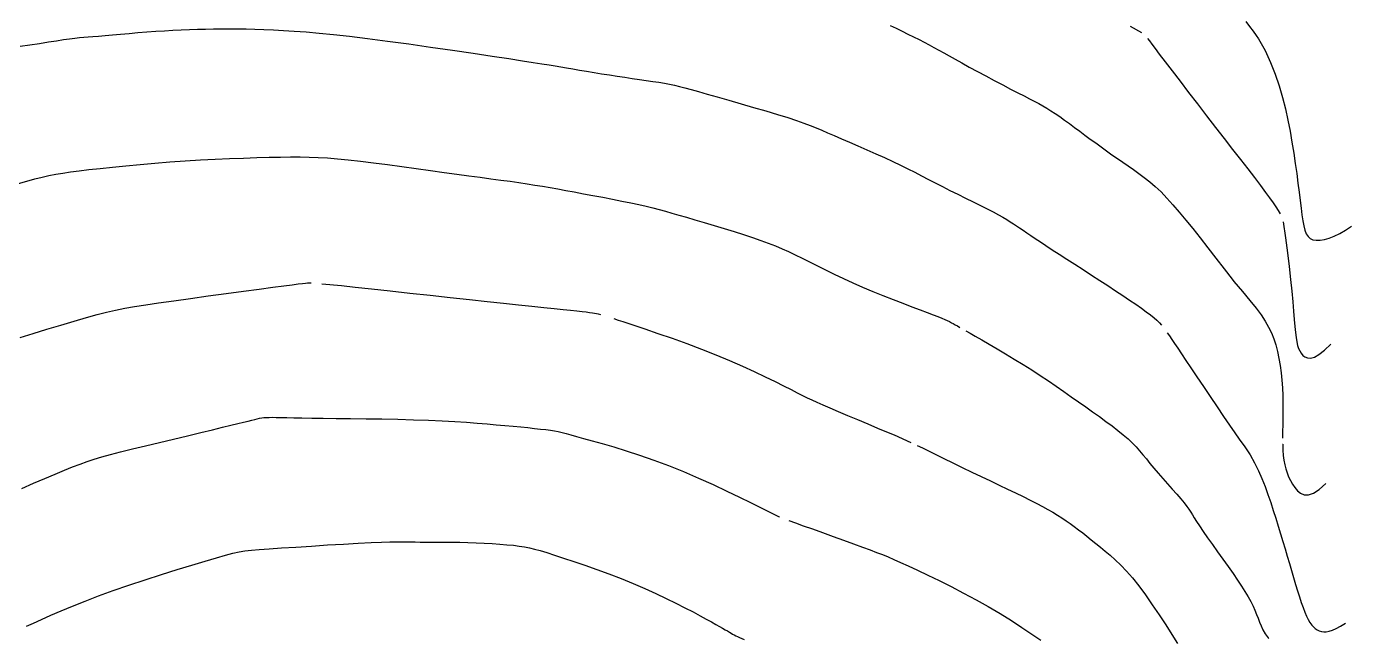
# Model space of a CAD drawing. Header units: millimetres. Extents: x 2235526 to 2245569, y 371981 to 382303.
# Drawn here: x 2243535.9 to 2243836.1, y 379532.6 to 379671.3 of the extents above; entities that cross this region are included whole.
import ezdxf

# ---------------------------------------------------------------- set-up
doc = ezdxf.new("R2010")
doc.units = ezdxf.units.MM
doc.linetypes.add('CONTI', pattern=[0])
for name, color, linetype, transparency in [('171', 10, 'CONTI', 0.7), ('173', 10, 'CONTI', 0.7), ('175', 10, 'CONTI', 0.7), ('177', 10, 'CONTI', 0.7), ('179', 10, 'CONTI', 0.7), ('181', 10, 'CONTI', 0.7), ('183', 10, 'CONTI', 0.7), ('185', 10, 'CONTI', 0.7)]:
    doc.layers.add(name, color=color, linetype=linetype, transparency=transparency)

msp = doc.modelspace()

# ---------------------------------------------------------------- linework, layer by layer
at = {"layer": '171', "elevation": 171}
msp.add_lwpolyline([(2243812.15, 379672.45), (2243812.99, 379671.31), (2243813.77, 379670.27), (2243814.45, 379669.34), (2243815.02, 379668.57)], dxfattribs=at)
at = {"layer": '171'}
msp.add_lwpolyline([(2243815.02, 379668.57), (2243816.47, 379665.87), (2243817.71, 379663.19), (2243818.77, 379660.53), (2243819.67, 379657.89), (2243820.43, 379655.28), (2243821.08, 379652.7), (2243821.64, 379650.14), (2243822.13, 379647.61), (2243822.56, 379645.1), (2243822.96, 379642.65), (2243823.31, 379640.27), (2243823.64, 379637.98), (2243823.92, 379635.8), (2243824.18, 379633.75), (2243824.42, 379631.86), (2243824.63, 379630.14), (2243824.82, 379628.62), (2243825.02, 379627.28), (2243825.24, 379626.13), (2243825.49, 379625.16), (2243825.81, 379624.37), (2243826.21, 379623.75), (2243826.7, 379623.3), (2243827.31, 379623), (2243828.06, 379622.86), (2243828.93, 379622.88), (2243829.91, 379623.05), (2243831, 379623.36), (2243832.16, 379623.82), (2243833.41, 379624.43), (2243834.71, 379625.17), (2243836.06, 379626.06)], dxfattribs=at)
at = {"layer": '173', "elevation": 173}
for points in [[(2243785.93, 379671.4), (2243788.47, 379669.97)], [(2243789.88, 379668.63), (2243790.28, 379668.08), (2243790.84, 379667.34), (2243791.58, 379666.35), (2243792.53, 379665.09), (2243793.86, 379663.33), (2243795.45, 379661.26), (2243797.23, 379658.92), (2243799.16, 379656.41), (2243801.18, 379653.79), (2243803.23, 379651.12), (2243805.27, 379648.47), (2243807.24, 379645.92), (2243809.13, 379643.48), (2243810.91, 379641.18), (2243812.56, 379639.04), (2243814.07, 379637.07), (2243815.42, 379635.29), (2243816.58, 379633.74), (2243817.51, 379632.47), (2243818.28, 379631.38), (2243818.92, 379630.44), (2243819.47, 379629.61), (2243819.93, 379628.85)]]:
    msp.add_lwpolyline(points, dxfattribs=at)
at = {"layer": '173'}
msp.add_lwpolyline([(2243820.55, 379627.08), (2243821.09, 379623.46), (2243821.55, 379620.06), (2243821.93, 379616.9), (2243822.25, 379613.99), (2243822.52, 379611.32), (2243822.74, 379608.91), (2243822.93, 379606.77), (2243823.09, 379604.89), (2243823.23, 379603.29), (2243823.37, 379601.93), (2243823.51, 379600.79), (2243823.66, 379599.83), (2243823.84, 379599.03), (2243824.06, 379598.36), (2243824.32, 379597.77), (2243824.64, 379597.26), (2243825.02, 379596.78), (2243825.49, 379596.41), (2243826.07, 379596.18), (2243826.79, 379596.16), (2243827.65, 379596.4), (2243828.68, 379596.98), (2243829.91, 379597.93), (2243831.35, 379599.33)], dxfattribs=at)
at = {"layer": '175', "elevation": 175}
msp.add_lwpolyline([(2243731.57, 379671.58), (2243732.92, 379670.93), (2243734.26, 379670.28), (2243735.58, 379669.64), (2243736.87, 379669.01), (2243738.11, 379668.39), (2243739.29, 379667.79), (2243740.41, 379667.19), (2243741.49, 379666.6), (2243742.58, 379666), (2243743.71, 379665.36), (2243744.93, 379664.67), (2243746.28, 379663.91), (2243747.78, 379663.08), (2243749.48, 379662.15), (2243751.31, 379661.16), (2243753.23, 379660.13), (2243755.16, 379659.1), (2243757.05, 379658.1), (2243758.85, 379657.16), (2243760.47, 379656.32), (2243761.89, 379655.59), (2243763.13, 379654.96), (2243764.22, 379654.39), (2243765.21, 379653.87), (2243766.13, 379653.36), (2243767.04, 379652.83), (2243767.97, 379652.25), (2243768.94, 379651.6), (2243769.97, 379650.9), (2243771.05, 379650.13), (2243772.17, 379649.32), (2243773.32, 379648.48), (2243774.49, 379647.61), (2243775.69, 379646.72), (2243776.9, 379645.83), (2243778.12, 379644.94), (2243779.35, 379644.04), (2243780.58, 379643.15), (2243781.81, 379642.28), (2243783.04, 379641.41), (2243784.26, 379640.56), (2243785.47, 379639.73), (2243786.68, 379638.9), (2243787.89, 379638.04), (2243789.11, 379637.13), (2243790.35, 379636.13), (2243791.62, 379635.04), (2243792.91, 379633.82), (2243794.24, 379632.45), (2243795.61, 379630.94), (2243797.04, 379629.27), (2243798.54, 379627.46), (2243800.1, 379625.51), (2243801.75, 379623.42), (2243803.49, 379621.19), (2243805.32, 379618.83), (2243807.19, 379616.42), (2243809.05, 379614.02), (2243809.42, 379613.54)], dxfattribs=at)
at = {"layer": '175'}
for points in [[(2243809.42, 379613.54), (2243811.39, 379611.23), (2243813.06, 379609.22), (2243814.44, 379607.48), (2243815.59, 379605.93), (2243816.52, 379604.52), (2243817.29, 379603.19), (2243817.92, 379601.89), (2243818.45, 379600.55), (2243818.9, 379599.14), (2243819.29, 379597.64), (2243819.62, 379596.08), (2243819.9, 379594.47), (2243820.12, 379592.81), (2243820.28, 379591.12), (2243820.4, 379589.41), (2243820.48, 379587.7), (2243820.52, 379585.99), (2243820.52, 379584.31), (2243820.51, 379582.65), (2243820.48, 379581.04), (2243820.46, 379579.49), (2243820.45, 379578.01), (2243820.45, 379577.97)], [(2243820.46, 379576.66), (2243820.47, 379576.61), (2243820.51, 379575.3), (2243820.61, 379574.1), (2243820.74, 379573), (2243820.93, 379571.97), (2243821.17, 379571.02), (2243821.46, 379570.12), (2243821.81, 379569.26), (2243822.21, 379568.42), (2243822.68, 379567.61), (2243823.2, 379566.81), (2243823.81, 379566.09), (2243824.52, 379565.52), (2243825.34, 379565.19), (2243826.31, 379565.16), (2243827.43, 379565.53), (2243828.73, 379566.36), (2243830.22, 379567.74)]]:
    msp.add_lwpolyline(points, dxfattribs=at)
at = {"layer": '177', "elevation": 177}
for points in [[(2243534.48, 379666.85), (2243536.72, 379667.18), (2243538.88, 379667.51), (2243540.9, 379667.83), (2243542.74, 379668.12), (2243544.36, 379668.37), (2243545.72, 379668.56), (2243546.89, 379668.71), (2243547.92, 379668.82), (2243548.91, 379668.91), (2243549.91, 379668.99), (2243551, 379669.08), (2243552.26, 379669.18), (2243553.74, 379669.31), (2243555.41, 379669.45), (2243557.24, 379669.62), (2243559.18, 379669.78), (2243561.18, 379669.95), (2243563.22, 379670.12), (2243565.24, 379670.26), (2243567.2, 379670.39), (2243569.12, 379670.5), (2243571, 379670.59), (2243572.85, 379670.66), (2243574.67, 379670.72), (2243576.48, 379670.76), (2243578.28, 379670.79), (2243580.08, 379670.81), (2243581.9, 379670.82), (2243583.76, 379670.81), (2243585.67, 379670.78), (2243587.64, 379670.74), (2243589.7, 379670.67), (2243591.86, 379670.58), (2243594.14, 379670.47), (2243596.59, 379670.32), (2243599.26, 379670.12), (2243602.2, 379669.86), (2243605.47, 379669.53), (2243609.12, 379669.13), (2243613.19, 379668.63), (2243617.71, 379668.05), (2243622.53, 379667.39), (2243627.49, 379666.69), (2243632.41, 379665.98), (2243637.12, 379665.28), (2243641.43, 379664.63), (2243645.19, 379664.06), (2243648.26, 379663.59), (2243650.72, 379663.2), (2243652.69, 379662.89), (2243654.31, 379662.62), (2243655.69, 379662.39), (2243656.96, 379662.17), (2243658.25, 379661.95), (2243659.66, 379661.71), (2243661.18, 379661.45), (2243662.8, 379661.18), (2243664.49, 379660.9), (2243666.22, 379660.62), (2243667.97, 379660.35), (2243669.72, 379660.08), (2243671.45, 379659.83), (2243673.14, 379659.59), (2243674.77, 379659.35), (2243676.33, 379659.13), (2243677.81, 379658.91), (2243679.19, 379658.69), (2243680.46, 379658.47), (2243681.62, 379658.25), (2243682.72, 379658.01), (2243683.85, 379657.74), (2243685.08, 379657.42), (2243686.48, 379657.04), (2243688.13, 379656.58), (2243690.09, 379656.02), (2243692.42, 379655.36), (2243695.03, 379654.62), (2243697.8, 379653.83), (2243700.64, 379653.01), (2243703.42, 379652.19), (2243706.03, 379651.4), (2243708.36, 379650.68), (2243710.34, 379650.03), (2243712.01, 379649.45), (2243713.46, 379648.9), (2243714.79, 379648.37), (2243716.07, 379647.83), (2243717.4, 379647.25), (2243718.86, 379646.61), (2243720.51, 379645.89), (2243722.33, 379645.1), (2243724.27, 379644.26), (2243726.28, 379643.39), (2243728.29, 379642.5), (2243730.27, 379641.61), (2243732.16, 379640.73), (2243733.92, 379639.89), (2243735.57, 379639.08), (2243737.15, 379638.28), (2243738.69, 379637.49), (2243740.23, 379636.69), (2243741.79, 379635.88), (2243743.41, 379635.05), (2243745.11, 379634.19), (2243746.86, 379633.32), (2243748.62, 379632.45), (2243750.35, 379631.59), (2243752, 379630.77), (2243753.54, 379629.99), (2243754.91, 379629.29), (2243756.08, 379628.65), (2243757.09, 379628.09), (2243757.97, 379627.57), (2243758.75, 379627.09), (2243759.47, 379626.62), (2243760.18, 379626.15), (2243760.89, 379625.66), (2243761.66, 379625.14), (2243762.5, 379624.57), (2243763.42, 379623.95), (2243764.44, 379623.27), (2243765.58, 379622.51), (2243766.86, 379621.67), (2243768.29, 379620.74), (2243769.88, 379619.71), (2243771.6, 379618.6), (2243773.42, 379617.43), (2243775.29, 379616.22), (2243777.19, 379614.99), (2243779.07, 379613.78), (2243780.89, 379612.59), (2243782.63, 379611.44), (2243784.27, 379610.36), (2243785.79, 379609.33), (2243787.19, 379608.37), (2243788.46, 379607.48), (2243789.57, 379606.68), (2243790.53, 379605.95), (2243791.34, 379605.3), (2243792, 379604.72), (2243792.55, 379604.18), (2243793.03, 379603.65)], [(2243794.34, 379601.89), (2243794.81, 379601.2), (2243795.35, 379600.41), (2243795.98, 379599.48), (2243796.71, 379598.39), (2243797.56, 379597.12), (2243798.55, 379595.64), (2243799.7, 379593.92), (2243801.05, 379591.91), (2243802.52, 379589.72), (2243804.06, 379587.43), (2243805.6, 379585.14), (2243807.09, 379582.94), (2243808.46, 379580.93), (2243809.66, 379579.19), (2243810.64, 379577.79)]]:
    msp.add_lwpolyline(points, dxfattribs=at)
at = {"layer": '177'}
msp.add_lwpolyline([(2243810.64, 379577.79), (2243811.93, 379576.02), (2243813.07, 379574.23), (2243814.08, 379572.43), (2243814.97, 379570.63), (2243815.76, 379568.82), (2243816.48, 379567.01), (2243817.13, 379565.2), (2243817.75, 379563.4), (2243818.34, 379561.61), (2243818.91, 379559.83), (2243819.46, 379558.07), (2243819.99, 379556.33), (2243820.51, 379554.61), (2243821.01, 379552.9), (2243821.5, 379551.23), (2243821.98, 379549.58), (2243822.45, 379547.96), (2243822.91, 379546.38), (2243823.37, 379544.86), (2243823.81, 379543.41), (2243824.25, 379542.04), (2243824.67, 379540.76), (2243825.08, 379539.6), (2243825.49, 379538.56), (2243825.88, 379537.65), (2243826.27, 379536.86), (2243826.65, 379536.2), (2243827.04, 379535.64), (2243827.44, 379535.19), (2243827.86, 379534.82), (2243828.29, 379534.53), (2243828.74, 379534.32), (2243829.23, 379534.17), (2243829.76, 379534.1), (2243830.35, 379534.12), (2243831.01, 379534.25), (2243831.76, 379534.5), (2243832.61, 379534.88), (2243833.59, 379535.4), (2243834.7, 379536.09)], dxfattribs=at)
at = {"layer": '179', "elevation": 179}
for points in [[(2243534.16, 379635.77), (2243536.05, 379636.3), (2243537.83, 379636.78), (2243539.48, 379637.19), (2243541.04, 379637.54), (2243542.59, 379637.85), (2243544.2, 379638.12), (2243545.94, 379638.38), (2243547.88, 379638.63), (2243550.08, 379638.9), (2243552.6, 379639.18), (2243555.41, 379639.47), (2243558.45, 379639.77), (2243561.68, 379640.07), (2243565.03, 379640.36), (2243568.45, 379640.63), (2243571.9, 379640.87), (2243575.33, 379641.08), (2243578.69, 379641.26), (2243581.96, 379641.41), (2243585.1, 379641.52), (2243588.09, 379641.62), (2243590.88, 379641.69), (2243593.45, 379641.74), (2243595.77, 379641.77), (2243597.92, 379641.77), (2243599.98, 379641.74), (2243602.02, 379641.67), (2243604.12, 379641.55), (2243606.36, 379641.37), (2243608.83, 379641.12), (2243611.58, 379640.81), (2243614.57, 379640.43), (2243617.71, 379640.02), (2243620.95, 379639.58), (2243624.22, 379639.13), (2243627.43, 379638.68), (2243630.52, 379638.25), (2243633.44, 379637.85), (2243636.17, 379637.49), (2243638.74, 379637.15), (2243641.14, 379636.83), (2243643.39, 379636.52), (2243645.49, 379636.24), (2243647.47, 379635.95), (2243649.32, 379635.68), (2243651.09, 379635.4), (2243652.82, 379635.11), (2243654.54, 379634.81), (2243656.28, 379634.5), (2243658.1, 379634.17), (2243660.03, 379633.82), (2243662.09, 379633.43), (2243664.25, 379633.03), (2243666.45, 379632.61), (2243668.64, 379632.19), (2243670.77, 379631.77), (2243672.8, 379631.36), (2243674.66, 379630.96), (2243676.32, 379630.58), (2243677.84, 379630.22), (2243679.27, 379629.85), (2243680.68, 379629.47), (2243682.13, 379629.05), (2243683.68, 379628.6), (2243685.41, 379628.09), (2243687.35, 379627.52), (2243689.46, 379626.9), (2243691.68, 379626.23), (2243693.94, 379625.55), (2243696.2, 379624.85), (2243698.38, 379624.16), (2243700.42, 379623.48), (2243702.27, 379622.84), (2243703.97, 379622.21), (2243705.56, 379621.59), (2243707.08, 379620.95), (2243708.57, 379620.29), (2243710.08, 379619.59), (2243711.65, 379618.82), (2243713.32, 379618), (2243715.09, 379617.11), (2243716.95, 379616.17), (2243718.91, 379615.2), (2243720.96, 379614.22), (2243723.1, 379613.22), (2243725.32, 379612.23), (2243727.61, 379611.26), (2243729.93, 379610.32), (2243732.22, 379609.42), (2243734.42, 379608.58), (2243736.48, 379607.8), (2243738.35, 379607.11), (2243739.97, 379606.5), (2243741.3, 379605.99), (2243742.38, 379605.58), (2243743.24, 379605.23), (2243743.93, 379604.93), (2243744.5, 379604.67), (2243745, 379604.43), (2243745.46, 379604.19), (2243745.87, 379603.97), (2243746.31, 379603.73), (2243746.81, 379603.45), (2243747.38, 379603.12)], [(2243748.7, 379602.36), (2243749.68, 379601.8), (2243750.85, 379601.12), (2243752.31, 379600.28), (2243753.97, 379599.31), (2243755.78, 379598.25), (2243757.69, 379597.11), (2243759.67, 379595.92), (2243761.67, 379594.7), (2243763.64, 379593.46), (2243765.55, 379592.22), (2243767.4, 379591), (2243769.18, 379589.79), (2243770.91, 379588.59), (2243772.6, 379587.41), (2243774.24, 379586.25), (2243775.85, 379585.1), (2243777.43, 379583.98), (2243778.96, 379582.88), (2243780.44, 379581.81), (2243781.84, 379580.77), (2243783.16, 379579.75), (2243784.36, 379578.77), (2243785.45, 379577.83), (2243786.41, 379576.92), (2243787.27, 379576.02), (2243788.06, 379575.13), (2243788.83, 379574.22), (2243789.59, 379573.28), (2243790.4, 379572.28), (2243791.29, 379571.21), (2243792.27, 379570.06), (2243793.33, 379568.85), (2243794.41, 379567.63), (2243795.47, 379566.43), (2243796.48, 379565.28), (2243797.39, 379564.23), (2243798.16, 379563.31), (2243798.77, 379562.53), (2243799.24, 379561.87), (2243799.65, 379561.25), (2243800.03, 379560.63), (2243800.45, 379559.93), (2243800.96, 379559.11), (2243801.62, 379558.1), (2243802.46, 379556.87), (2243803.46, 379555.44), (2243804.57, 379553.88), (2243805.74, 379552.23), (2243806.94, 379550.55), (2243808.11, 379548.89), (2243809.22, 379547.3), (2243810.23, 379545.82), (2243811.13, 379544.46), (2243811.93, 379543.21), (2243812.63, 379542.04), (2243813.24, 379540.95), (2243813.76, 379539.93), (2243814.2, 379538.97), (2243814.57, 379538.05), (2243814.9, 379537.16), (2243815.22, 379536.3), (2243815.58, 379535.43), (2243816, 379534.56), (2243816.53, 379533.66), (2243817.19, 379532.73), (2243817.32, 379532.57)]]:
    msp.add_lwpolyline(points, dxfattribs=at)
at = {"layer": '181', "elevation": 181}
for points in [[(2243534.48, 379600.84), (2243537.46, 379601.76), (2243540.59, 379602.72), (2243543.72, 379603.66), (2243546.74, 379604.56), (2243549.5, 379605.36), (2243551.92, 379606.02), (2243554.09, 379606.57), (2243556.14, 379607.04), (2243558.21, 379607.45), (2243560.43, 379607.84), (2243562.94, 379608.23), (2243565.87, 379608.66), (2243569.3, 379609.15), (2243573.12, 379609.69), (2243577.13, 379610.24), (2243581.18, 379610.8), (2243585.09, 379611.33), (2243588.67, 379611.81), (2243591.76, 379612.22), (2243594.22, 379612.55), (2243596.1, 379612.79), (2243597.48, 379612.97), (2243598.47, 379613.09), (2243599.14, 379613.17), (2243599.58, 379613.22), (2243599.89, 379613.25), (2243600.45, 379613.2)], [(2243602.84, 379612.99), (2243607.26, 379612.6), (2243610.39, 379612.26), (2243614.12, 379611.85), (2243618.29, 379611.4), (2243622.75, 379610.91), (2243627.34, 379610.41), (2243631.9, 379609.91), (2243636.27, 379609.44), (2243640.32, 379609), (2243644.02, 379608.61), (2243647.38, 379608.26), (2243650.41, 379607.94), (2243653.1, 379607.66), (2243655.46, 379607.41), (2243657.48, 379607.2), (2243659.19, 379607.02), (2243660.61, 379606.86), (2243661.77, 379606.73), (2243662.72, 379606.62), (2243663.48, 379606.52), (2243664.11, 379606.43), (2243664.63, 379606.35), (2243665.04, 379606.27), (2243665.46, 379606.18), (2243665.95, 379606.06)], [(2243669, 379605.1), (2243669.94, 379604.79), (2243671.04, 379604.43), (2243673.3, 379603.68), (2243675.98, 379602.78), (2243678.97, 379601.76), (2243682.17, 379600.64), (2243685.49, 379599.44), (2243688.83, 379598.19), (2243692.1, 379596.91), (2243695.2, 379595.62), (2243698.11, 379594.35), (2243700.8, 379593.12), (2243703.27, 379591.94), (2243705.49, 379590.86), (2243707.44, 379589.88), (2243709.12, 379589.02), (2243710.51, 379588.31), (2243711.7, 379587.71), (2243712.78, 379587.18), (2243713.84, 379586.67), (2243714.98, 379586.15), (2243716.29, 379585.56), (2243717.87, 379584.88), (2243719.77, 379584.07), (2243721.92, 379583.16), (2243724.2, 379582.2), (2243726.51, 379581.23), (2243728.73, 379580.3), (2243730.75, 379579.45), (2243732.46, 379578.73), (2243736.21, 379577.01)], [(2243737.65, 379576.35), (2243738.89, 379575.78), (2243740.25, 379575.1), (2243741.89, 379574.3), (2243743.75, 379573.39), (2243745.76, 379572.4), (2243747.88, 379571.37), (2243750.04, 379570.33), (2243752.18, 379569.3), (2243754.27, 379568.31), (2243756.27, 379567.35), (2243758.18, 379566.45), (2243759.99, 379565.58), (2243761.7, 379564.75), (2243763.29, 379563.97), (2243764.75, 379563.22), (2243766.09, 379562.52), (2243767.31, 379561.85), (2243768.43, 379561.2), (2243769.47, 379560.56), (2243770.46, 379559.92), (2243771.42, 379559.28), (2243772.35, 379558.63), (2243773.28, 379557.95), (2243774.22, 379557.24), (2243775.17, 379556.51), (2243776.14, 379555.75), (2243777.12, 379554.96), (2243778.14, 379554.14), (2243779.18, 379553.29), (2243780.26, 379552.41), (2243781.38, 379551.46), (2243782.55, 379550.41), (2243783.78, 379549.22), (2243785.07, 379547.87), (2243786.44, 379546.31), (2243787.87, 379544.52), (2243789.38, 379542.48), (2243790.93, 379540.25), (2243792.48, 379537.95), (2243793.97, 379535.65), (2243795.36, 379533.45), (2243796.61, 379531.45)]]:
    msp.add_lwpolyline(points, dxfattribs=at)
at = {"layer": '183', "elevation": 183}
for points in [[(2243534.92, 379566.61), (2243537.56, 379567.77), (2243540.08, 379568.87), (2243542.42, 379569.87), (2243544.54, 379570.75), (2243546.39, 379571.5), (2243548.07, 379572.14), (2243549.66, 379572.71), (2243551.28, 379573.24), (2243553.01, 379573.75), (2243554.97, 379574.29), (2243557.25, 379574.88), (2243559.92, 379575.55), (2243562.9, 379576.27), (2243566.05, 379577.03), (2243569.27, 379577.81), (2243572.43, 379578.56), (2243575.41, 379579.27), (2243578.08, 379579.91), (2243580.35, 379580.46), (2243582.25, 379580.92), (2243583.81, 379581.31), (2243585.08, 379581.63), (2243586.12, 379581.89), (2243586.96, 379582.1), (2243587.65, 379582.27), (2243588.23, 379582.41), (2243588.75, 379582.52), (2243589.24, 379582.6), (2243589.73, 379582.66), (2243590.27, 379582.7), (2243590.89, 379582.72), (2243591.63, 379582.73), (2243592.52, 379582.72), (2243593.59, 379582.71), (2243594.9, 379582.68), (2243596.47, 379582.65), (2243598.34, 379582.61), (2243600.54, 379582.57), (2243603.12, 379582.53), (2243606.09, 379582.49), (2243609.36, 379582.45), (2243612.85, 379582.41), (2243616.46, 379582.35), (2243620.08, 379582.28), (2243623.63, 379582.19), (2243626.99, 379582.08), (2243630.1, 379581.94), (2243632.96, 379581.79), (2243635.59, 379581.62), (2243638.01, 379581.44), (2243640.26, 379581.25), (2243642.35, 379581.06), (2243644.31, 379580.88), (2243646.16, 379580.71), (2243647.9, 379580.54), (2243649.52, 379580.39), (2243651.01, 379580.23), (2243652.36, 379580.08), (2243653.57, 379579.94), (2243654.64, 379579.79), (2243655.56, 379579.64), (2243656.4, 379579.48), (2243657.24, 379579.29), (2243658.16, 379579.05), (2243659.22, 379578.76), (2243660.51, 379578.41), (2243662.11, 379577.96), (2243664.06, 379577.42), (2243666.35, 379576.78), (2243668.94, 379576.03), (2243671.77, 379575.16), (2243674.82, 379574.17), (2243678.02, 379573.05), (2243681.36, 379571.8), (2243684.76, 379570.42), (2243688.15, 379568.96), (2243691.46, 379567.47), (2243694.59, 379566.01), (2243697.45, 379564.63), (2243699.97, 379563.4), (2243702.05, 379562.36), (2243706.44, 379560.14), (2243706.49, 379560.12)], [(2243708.58, 379559.36), (2243710.14, 379558.79), (2243711.88, 379558.16), (2243713.95, 379557.41), (2243716.24, 379556.59), (2243718.62, 379555.72), (2243721, 379554.86), (2243723.26, 379554.03), (2243725.28, 379553.29), (2243727, 379552.66), (2243728.47, 379552.1), (2243729.8, 379551.59), (2243731.09, 379551.06), (2243732.42, 379550.49), (2243733.91, 379549.83), (2243735.66, 379549.03), (2243737.73, 379548.07), (2243740.08, 379546.95), (2243742.65, 379545.7), (2243745.38, 379544.34), (2243748.19, 379542.89), (2243751.02, 379541.37), (2243753.8, 379539.81), (2243756.48, 379538.22), (2243759.02, 379536.64), (2243761.42, 379535.08), (2243763.64, 379533.59), (2243765.69, 379532.17)]]:
    msp.add_lwpolyline(points, dxfattribs=at)
at = {"layer": '185', "elevation": 185}
msp.add_lwpolyline([(2243535.92, 379535.34), (2243537.52, 379536.08), (2243539.36, 379536.91), (2243541.45, 379537.84), (2243543.79, 379538.85), (2243546.37, 379539.93), (2243549.21, 379541.07), (2243552.29, 379542.25), (2243555.61, 379543.46), (2243559.15, 379544.69), (2243562.82, 379545.91), (2243566.5, 379547.09), (2243570.07, 379548.21), (2243573.42, 379549.23), (2243576.43, 379550.13), (2243578.99, 379550.87), (2243581.02, 379551.45), (2243582.66, 379551.89), (2243584.08, 379552.2), (2243585.43, 379552.43), (2243586.91, 379552.61), (2243588.67, 379552.76), (2243590.9, 379552.92), (2243593.7, 379553.1), (2243596.95, 379553.32), (2243600.49, 379553.55), (2243604.14, 379553.78), (2243607.72, 379553.99), (2243611.06, 379554.18), (2243613.98, 379554.33), (2243616.36, 379554.43), (2243618.24, 379554.49), (2243619.75, 379554.52), (2243620.97, 379554.52), (2243622.02, 379554.5), (2243622.99, 379554.48), (2243623.99, 379554.46), (2243625.11, 379554.45), (2243626.35, 379554.45), (2243627.7, 379554.45), (2243629.17, 379554.45), (2243630.73, 379554.45), (2243632.39, 379554.43), (2243634.13, 379554.4), (2243635.93, 379554.35), (2243637.78, 379554.28), (2243639.62, 379554.2), (2243641.43, 379554.09), (2243643.16, 379553.98), (2243644.78, 379553.85), (2243646.24, 379553.71), (2243647.54, 379553.55), (2243648.72, 379553.36), (2243649.86, 379553.14), (2243651.04, 379552.85), (2243652.33, 379552.5), (2243653.8, 379552.05), (2243655.54, 379551.5), (2243657.58, 379550.83), (2243659.9, 379550.06), (2243662.43, 379549.19), (2243665.1, 379548.25), (2243667.85, 379547.23), (2243670.62, 379546.17), (2243673.35, 379545.06), (2243675.98, 379543.93), (2243678.49, 379542.79), (2243680.85, 379541.67), (2243683.05, 379540.58), (2243685.08, 379539.55), (2243686.91, 379538.59), (2243688.52, 379537.73), (2243689.91, 379536.98), (2243691.09, 379536.33), (2243692.09, 379535.78), (2243692.92, 379535.31), (2243693.62, 379534.91), (2243694.21, 379534.57), (2243694.71, 379534.28), (2243695.14, 379534.03), (2243695.53, 379533.8), (2243695.89, 379533.59), (2243696.24, 379533.4), (2243696.6, 379533.21), (2243696.99, 379533.02), (2243697.43, 379532.82), (2243697.94, 379532.6), (2243698.53, 379532.35)], dxfattribs=at)

doc.saveas('drawing.dxf')
